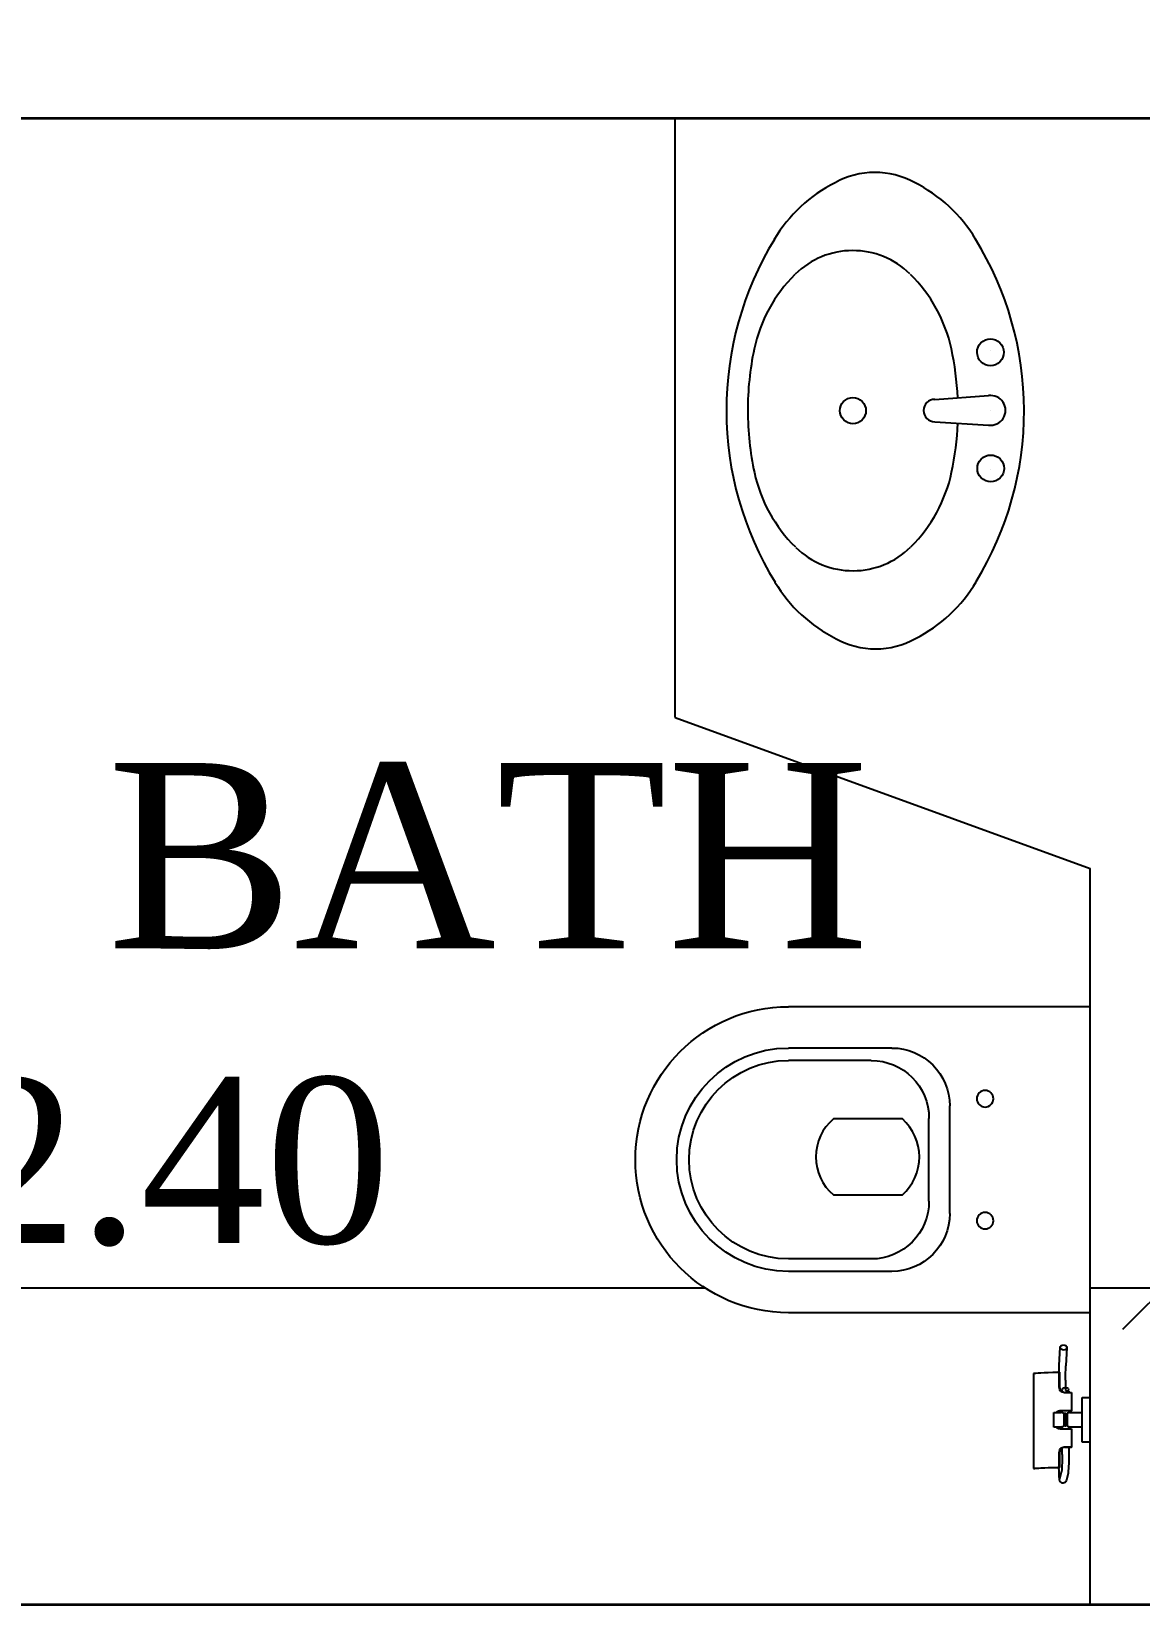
# Model space of a CAD drawing. Header units: metres. Extents: x 503482 to 1007323, y 2781056 to 5562345.
# Drawn here: x 503499.097 to 503500.437, y 2781138.871 to 2781140.773 of the extents above; entities that cross this region are included whole.
import ezdxf

# ---------------------------------------------------------------- set-up
doc = ezdxf.new("R2010")
doc.units = ezdxf.units.M
doc.header["$LTSCALE"] = 10
doc.header["$MEASUREMENT"] = 0
doc.header["$PDMODE"] = 3
doc.layers.get('0').update_dxf_attribs({"linetype": 'CONTINUOUS'})
doc.layers.get('DEFPOINTS').update_dxf_attribs({"linetype": 'CONTINUOUS'})
for name, color, linetype, lineweight in [('01 wall', 4, 'CONTINUOUS', 35), ('01_WALLS', 7, 'CONTINUOUS', 25), ('TEXT', 254, 'CONTINUOUS', 13)]:
    doc.layers.add(name, color=color, linetype=linetype, lineweight=lineweight)
for name, color, linetype in [('FUR', 31, 'CONTINUOUS'), ('IDS_FIXT', 31, 'CONTINUOUS'), ('IDT_FIXT', 31, 'CONTINUOUS')]:
    doc.layers.add(name, color=color, linetype=linetype)
doc.styles.add('AREAL', font='times.ttf')
doc.styles.add('PLAN-D$0$STANDARD', font='txt')
doc.dimstyles.new('bdc-1-100-A', dxfattribs={"dimtxt": 0.2, "dimasz": 0.1, "dimexe": 0, "dimexo": 0, "dimgap": 0.05, "dimtad": 1, "dimzin": 7, "dimdsep": 46, "dimtxsty": 'AREAL', "dimblk": 'OBLIQUE', "dimcen": 0.001, "dimdle": 0.1, "dimse1": 1, "dimse2": 1, "dimclrd": 15, "dimclre": 8, "dimclrt": 3, "dimadec": 0, "dimazin": 0, "dimtfac": 1, "dimtix": 1, "dimtmove": 2, "dimatfit": 3, "dimldrblk": 'OBLIQUE', "dimfxl": 0.1, "dimtolj": 1, "dimtzin": 0, "dimlwe": 5, "dimarcsym": 0})

# ---------------------------------------------------------------- blocks, each defined once
blk = doc.blocks.new('_Oblique')
at = {"color": 0, "linetype": 'ByBlock', "lineweight": -2}
blk.add_line((-0.5, -0.5), (0.5, 0.5), dxfattribs=at)
blk = doc.blocks.new('*D912')
at = {"layer": '01_WALLS', "color": 15, "linetype": 'Continuous', "lineweight": -2, "ltscale": 0.04, "transparency": 16777216}
for p, q in [((503495.8667, 2781142.1988), (503497.1026, 2781142.1988)), ((503500.5667, 2781142.1988), (503497.7042, 2781142.1988))]:
    blk.add_line(p, q, dxfattribs=at)
at = {"layer": 'DEFPOINTS', "color": 0, "ltscale": 0.04, "transparency": 16777216}
for p in [(503500.4667, 2781142.1988), (503495.9667, 2781140.6346), (503500.4667, 2781140.6346)]:
    blk.add_point(p, dxfattribs=at)
at = {"layer": '01_WALLS', "color": 15, "lineweight": -2, "ltscale": 0.04, "transparency": 16777216, "xscale": 0.1, "yscale": 0.1, "zscale": 0.1, "rotation": 180}
blk.add_blockref('_Oblique', (503495.9667, 2781142.1988), dxfattribs=at)
at = {"layer": '01_WALLS', "color": 15, "lineweight": -2, "ltscale": 0.04, "transparency": 16777216, "xscale": 0.1, "yscale": 0.1, "zscale": 0.1}
blk.add_blockref('_Oblique', (503500.4667, 2781142.1988), dxfattribs=at)
at = {"layer": '01_WALLS', "color": 3, "lineweight": 5, "ltscale": 0.04, "transparency": 16777216, "insert": (503497.4034, 2781142.1988), "char_height": 0.2, "attachment_point": 5, "style": 'AREAL'}
blk.add_mtext('\\A1;4.50', dxfattribs=at)
blk = doc.blocks.new('*D926')
at = {"layer": '01_WALLS', "color": 15, "linetype": 'Continuous', "lineweight": -2, "ltscale": 0.04, "transparency": 16777216}
blk.add_line((503497.9667, 2781139.2542), (503500.5667, 2781139.2542), dxfattribs=at)
at = {"layer": 'DEFPOINTS', "color": 0, "ltscale": 0.04, "transparency": 16777216}
for p in [(503500.4667, 2781139.2542), (503498.0667, 2781138.8715), (503500.4667, 2781138.8715)]:
    blk.add_point(p, dxfattribs=at)
at = {"layer": '01_WALLS', "color": 15, "lineweight": -2, "ltscale": 0.04, "transparency": 16777216, "xscale": 0.1, "yscale": 0.1, "zscale": 0.1, "rotation": 180}
blk.add_blockref('_Oblique', (503498.0667, 2781139.2542), dxfattribs=at)
at = {"layer": '01_WALLS', "color": 15, "lineweight": -2, "ltscale": 0.04, "transparency": 16777216, "xscale": 0.1, "yscale": 0.1, "zscale": 0.1}
blk.add_blockref('_Oblique', (503500.4667, 2781139.2542), dxfattribs=at)
at = {"layer": '01_WALLS', "color": 3, "lineweight": 5, "ltscale": 0.04, "transparency": 16777216, "insert": (503499.2667, 2781139.4062), "char_height": 0.2, "attachment_point": 5, "style": 'AREAL'}
blk.add_mtext('\\A1;2.40', dxfattribs=at)
blk = doc.blocks.new('HGRT')
at = {"layer": 'IDT_FIXT'}
for p, q in [((-3.499, 8.136), (-3.499, 8.136)), ((-0.649, 4.835), (-0.855, 8.014)), ((0.016, 8.129), (0.016, 8.129)), ((0.669, 4.832), (0.887, 8.01)), ((3.531, 8.121), (3.531, 8.121))]:
    blk.add_line(p, q, dxfattribs=at)
for centre, major_axis, start_param, end_param in [((-0.019, -9.227), (-13.67, 13.67), -0.787417, -0.237282), ((-0.019, -9.227), (13.67, 13.67), 0.233245, 0.783379), ((-3.411, 8.135), (-0.559, 0.559), 1.568777398438714, 7.851962705618299), ((0.016, 8.129), (0.621, 0.621), 5.362632, 8.770497), ((3.444, 8.122), (0.559, 0.559), 3.139574, 9.422759), ((-5.602, -0.271), (6.214, 6.214), 1.322319, 1.889213), ((5.601, -0.293), (-6.214, 6.214), 4.389934, 4.956829), ((-1.794, -2.764), (-6.214, 6.214), -0.574325, 0.003735), ((-0.023, -11.371), (-12.428, 12.428), -0.744765, -0.578386), ((-0.023, -11.371), (12.428, 12.428), 0.574348, 0.740727), ((1.783, -2.771), (-6.214, 6.214), 4.704616, 5.282676), ((0.01, 4.833), (0.466, 0.466), 2.354176, 5.495768), ((-9.224, 1.337), (3.418, 3.418), 1.848774, 2.354176), ((-4.614, 0.009), (-3.418, 3.418), 0.008258, 0.783379), ((4.614, -0.009), (-3.418, 3.418), 3.924972, 4.700093), ((9.23, 1.3), (3.418, 3.418), 5.495768, 6.001171), ((-9.224, 1.337), (3.418, 3.418), 2.354174, 2.859578), ((9.23, 1.3), (3.418, 3.418), 4.990366, 5.495768), ((-4.614, 0.009), (-3.418, 3.418), 0.783379, 1.558501), ((0, 0), (-0.544, 0.544), 1.568777398434258, 7.851962705613843), ((4.614, -0.009), (3.418, 3.418), 4.720647, 5.495768), ((-5.595, 2.93), (6.214, 6.214), 2.819138, 3.386033), ((5.607, 2.907), (-6.214, 6.214), 2.893116, 3.460011), ((-1.783, 2.771), (-6.214, 6.214), 1.563023, 2.141083), ((1.794, 2.764), (-6.214, 6.214), 2.567268, 3.145326), ((0.024, 11.863), (13.67, 13.67), 3.374837, 3.924972), ((0.024, 11.863), (-13.67, 13.67), 2.354176, 2.90431), ((0.023, 11.371), (-12.428, 12.428), 2.145144, 2.354176), ((0.023, 11.371), (12.428, 12.428), 3.924972, 4.134003)]:
    blk.add_ellipse(centre, major_axis=major_axis, ratio=1, start_param=start_param, end_param=end_param, dxfattribs=at)
at = {"layer": 'IDT_FIXT', "style": 'PLAN-D$0$STANDARD', "oblique": 0, "width": 1, "flags": 9}
for tag, p in [('PLATE', (0.021, 10.325)), ('PRODNAME', (0.021, 10.324)), ('PRODCLASS', (0.021, 10.323)), ('MATERIAL', (0.021, 10.321)), ('KPG', (0.021, 10.32)), ('RIPG', (0.021, 10.318)), ('USER1', (0.021, 10.317)), ('USER2', (0.021, 10.315)), ('USER3', (0.021, 10.314))]:
    blk.add_attdef(tag, p, '', height=0.000879, rotation=359.88432, dxfattribs=at)
blk = doc.blocks.new('A$C2DCC5874')
blk.add_wipeout([(0, 185), (0, 550), (370, 550), (370, 185), (369.9, 180.6), (369.9, 178.1), (369.6, 173.1), (369.4, 170.1), (369.1, 166.6), (368.7, 163.1), (368.4, 160.6), (368, 158.1), (367.5, 154.6), (366.9, 151.2), (366.4, 148.7), (365.8, 145.6), (365.2, 143.2), (364.5, 140.2), (363.8, 137.5), (362.9, 134.1), (361.4, 129.2), (360.2, 125.6), (358.6, 121.2), (356.6, 116), (354.3, 110.4), (351.6, 104.7), (349.3, 99.9), (346.4, 94.6), (343.7, 90), (341, 85.6), (337.9, 80.9), (335.2, 77), (331.4, 71.9), (328.4, 68.1), (324.8, 63.8), (321.4, 60), (318.2, 56.7), (314.8, 53.1), (311.1, 49.7), (308.5, 47.3), (306.2, 45.2), (303.2, 42.7), (301.5, 41.3), (299.9, 40), (297.7, 38.3), (295.4, 36.5), (292.8, 34.6), (291, 33.4), (288, 31.3), (285, 29.3), (281.7, 27.3), (278.8, 25.6), (276.1, 24), (272.8, 22.2), (269.4, 20.4), (265.4, 18.4), (262.2, 16.9), (259, 15.4), (255.4, 13.9), (251.7, 12.4), (246.4, 10.5), (240.5, 8.5), (236.3, 7.3), (231.1, 5.8), (227.8, 5), (223.2, 4), (218.3, 3), (213.9, 2.3), (210.9, 1.8), (207.3, 1.3), (202.4, 0.8), (198.3, 0.5), (194.8, 0.3), (191.8, 0.1), (187.8, 0), (185, 0), (181.8, 0), (177.8, 0.1), (174.3, 0.3), (169.9, 0.6), (164.4, 1.2), (160.4, 1.6), (155.9, 2.3), (150.9, 3.2), (146.4, 4.1), (142.3, 5), (134.8, 6.9), (128.9, 8.7), (122, 11.1), (114.2, 14.1), (109, 16.4), (103.1, 19.1), (98.1, 21.7), (91.3, 25.5), (85.5, 29.1), (81.8, 31.5), (76.4, 35.2), (72.5, 38.1), (66.6, 42.9), (61.5, 47.2), (57.1, 51.3), (52.3, 56.1), (47.1, 61.7), (45.1, 63.9), (42, 67.7), (39.1, 71.3), (36.7, 74.4), (34, 78.2), (31.1, 82.3), (28.9, 85.7), (25.3, 91.6), (19.9, 101.6), (16.2, 109.3), (13.1, 116.7), (10.4, 123.8), (7.6, 132.6), (5, 142.2), (2.7, 153.7), (1.2, 164), (0.5, 171.1), (0.1, 177.6), (0, 181.1)]).dxf.layer = 'IDS_FIXT'
at = {"color": 250}
blk.add_lwpolyline([(142.5, 322.8, -0.447873), (234.3, 322.8), (234.3, 239.5, -0.464457), (142.5, 239.5)], format="xyb", close=True, dxfattribs=at)
for centre in [(111.3, 422.8), (258.7, 422.8)]:
    blk.add_circle(centre, 10, dxfattribs=at)
at = {"layer": 'IDS_FIXT'}
for p, q in [((0, 550), (0, 185)), ((0, 550), (370, 550)), ((370, 550), (370, 185)), ((120, 380), (250, 380)), ((135, 355), (235, 355)), ((50, 310), (50, 185)), ((320, 310), (320, 185)), ((65, 285), (65, 185)), ((305, 285), (305, 185))]:
    blk.add_line(p, q, dxfattribs=at)
for centre, radius, start, end in [((120, 310), 70, 90, 180), ((250, 310), 70, 0, 90), ((135, 285), 70, 90, 180), ((235, 285), 70, 0, 90), ((185, 185), 185, 180, 0), ((185, 185), 135, 180, 0), ((185, 185), 120, 180, 0)]:
    blk.add_arc(centre, radius, start, end, dxfattribs=at)
blk = doc.blocks.new('A$C544C7C26')
for p, q in [((41.6, 130.3), (95.6, 130.3)), ((41.6, 130.3), (41.6, 120.3)), ((41.6, 120.3), (95.6, 120.3)), ((59.6, 120.3), (59.6, 105.3)), ((77.6, 105.3), (77.6, 120.3)), ((95.6, 120.3), (95.6, 130.3)), ((4, 103.4), (-4.4, 101.4)), ((-2.6, 93.6), (5.8, 95.6)), ((35.8, 104.3), (26.8, 104.3)), ((26.8, 96.3), (35.1, 96.3)), ((57.7, 107.8), (35.7, 107.8)), ((60.2, 104.3), (57.8, 104.3)), ((57.8, 96.3), (60.2, 96.3)), ((59.6, 95.3), (59.6, 86.3)), ((76.5, 102.3), (61, 102.3)), ((76.5, 98.3), (61, 98.3)), ((76.3, 101.3), (61.2, 101.3)), ((76.3, 99.3), (61.2, 99.3)), ((79.8, 104.3), (77.2, 104.3)), ((77.2, 96.3), (79.8, 96.3)), ((77.6, 86.3), (77.6, 95.3)), ((101.7, 107.8), (79.7, 107.8)), ((103.8, 104.3), (101.8, 104.3)), ((102.5, 96.3), (103.8, 96.3)), ((116.7, 100.4), (103.9, 100.4)), ((155.9, 102), (134, 100.8)), ((11.2, 93.5), (27.7, 93.5)), ((11.2, 92.6), (11.2, 93.5)), ((11.2, 91.9), (11.2, 93.5)), ((11.2, 92.6), (27.7, 92.6)), ((11.2, 91.1), (11.2, 92.6)), ((33.6, 94.9), (33.7, 94)), ((57.8, 94), (57.7, 92.6)), ((57.9, 92.4), (59.6, 92.4)), ((59.6, 86.3), (77.6, 86.3)), ((77.6, 92.4), (79.5, 92.4)), ((79.7, 93.5), (79.8, 94.9)), ((79.7, 92.6), (79.8, 94)), ((79.7, 93), (79.7, 94)), ((79.7, 94), (79.7, 94)), ((103.9, 94.9), (103.9, 94)), ((109.7, 93.5), (126.2, 93.5)), ((109.7, 92.6), (126.2, 92.6)), ((126.2, 92.6), (126.2, 93.5)), ((126.2, 92.6), (126.2, 91.1)), ((134.4, 92.8), (156.4, 94)), ((9.8, 62.5), (9.8, 62.7)), ((9.8, 61.5), (9.8, 62.5)), ((9.8, 61.5), (9.8, 61.7)), ((124.8, 61.5), (9.8, 61.5)), ((124.8, 61.7), (124.8, 61.5))]:
    blk.add_line(p, q)
for centre, radius, start, end in [((-3.8, 97.3), 4.18, 99.5044, 179.4884), ((22, -62), 166.4, 88.3507, 96.2301), ((23.5, -116.7), 213, 89.0902, 94.7544), ((31.3, 98.8), 4.56, 301.6395, 3.6668), ((30.4, 98.4), 5.46, 306.8406, 4.7422), ((46.7, 98.5), 14.6, 27.8565, 27.8613), ((50.1, 99.3), 11.3, 15.457, 32.1791), ((50, 101.4), 11.4, 327.9137, 344.4503), ((47, 102), 14.3, 331.9817, 331.9863), ((46.7, 98.5), 14.6, 23.538, 27.7347), ((47, 102), 14.3, 332.2266, 336.3825), ((53.9, 100.3), 7.38, 352.2125, 7.7875), ((55.3, 100.1), 7.21, 9.2832, 17.4607), ((55.3, 100.5), 7.21, 342.5393, 350.7168), ((82.5, 100.1), 7.52, 163.244, 171.0688), ((82.5, 100.5), 7.52, 188.9312, 196.756), ((83.9, 100.3), 7.73, 172.5666, 187.4334), ((90.6, 98.5), 14.6, 152.1438, 164.7878), ((90.3, 102), 14.3, 195.0556, 208.0134), ((106.3, 98.7), 4.51, 182.691, 237.5266), ((118, 442), 341.6, 269.7845, 272.6774), ((118, 440.6), 348.2, 271.35, 272.6959)]:
    blk.add_arc(centre, radius, start, end)
for centre, major_axis, ratio, start_param, end_param in [((35.7, 100.3), (0, -7.5), 0.015363, 1.375845, 4.149853), ((35.7, 100.3), (0, -6.5), 0.015363, 1.375845, 4.049515), ((57.7, 100.3), (0, -7.5), 0.015363, 0.580875, 3.141593), ((79.7, 100.3), (0, -7.5), 0.015363, 0.580875, 4.149853), ((79.7, 100.3), (0, -6.5), 0.015363, 0.580875, 4.049515), ((79.7, 100.3), (0, -7.5), 0.015363, -1.00826, -0.214095), ((79.7, 100.3), (0, -6.5), 0.015363, -0.907923, -0.214095), ((101.7, 100.3), (0, -7.5), 0.015363, 1.375845, 3.141593), ((103.8, 100.3), (0, -4), 0.015363, 1.615364, 3.141593), ((103.8, 100.3), (0, 4), 1, 3.141593, 5.951438), ((156.1, 98), (0.22, -3.99), 0.777677, 1.499877, 4.641469), ((156.1, 98), (-0.22, 3.99), 0.777677, 1.499877, 4.641469), ((9.7, 242.4), (0, -180), 0.015363, 0.057276, 0.580875), ((9.7, 242.4), (0, -181), 0.015363, 0.057276, 0.580875), ((27.8, 97.9), (-8, -0.08), 0.548691, 1.55242, 2.378798), ((27.8, 97), (-8, -0.08), 0.548691, 1.55242, 2.378798), ((68.7, 93.5), (11, 0.1), 0.548691, 3.19458, 3.379915), ((68.7, 92.6), (11, 0.1), 0.548691, 3.123216, 3.379915), ((68.7, 93.5), (11, 0.1), 0.548691, 6.00811, 6.264809), ((68.7, 92.6), (11, 0.1), 0.548691, 6.00811, 6.264809), ((109.8, 97.9), (-8, -0.08), 0.548691, 0.726041, 1.55242), ((109.8, 97), (-8, -0.08), 0.548691, 0.726041, 1.55242), ((124.7, 242.4), (0, -181), 0.015363, 0.057276, 0.580875)]:
    blk.add_ellipse(centre, major_axis=major_axis, ratio=ratio, start_param=start_param, end_param=end_param)
for points, knots in [([(-7.9, 97.4), (-7.9, 97.3), (-7.9, 97.2), (-7.9, 96.9), (-7.8, 96.5), (-7.7, 96), (-7.6, 95.7), (-7.4, 95.3), (-7.2, 95), (-6.9, 94.7), (-6.7, 94.4), (-6.4, 94.2), (-6.2, 94), (-5.9, 93.8), (-5.7, 93.7), (-5.4, 93.6), (-5.2, 93.5), (-5, 93.4), (-4.8, 93.4), (-4.5, 93.3), (-4.3, 93.2), (-3.9, 93.2), (-3.4, 93.1), (-2.9, 93), (-2.4, 93), (-1.8, 92.9), (-1.2, 92.9), (-0.6, 92.8), (0, 92.8), (0.7, 92.7), (1.4, 92.7), (2.2, 92.7), (2.9, 92.6), (3.7, 92.6), (4.6, 92.6), (5.4, 92.6), (6.3, 92.5), (7.2, 92.5), (8.2, 92.5), (9.1, 92.5), (10.1, 92.4), (10.8, 92.4), (11.2, 92.4), (11.2, 92.4)], [0, 0, 0, 0, 0.000694, 0.0127941, 0.024624, 0.036207, 0.04756, 0.0586902, 0.0695963, 0.0802666, 0.0906802, 0.1008212, 0.1107092, 0.1204385, 0.1301992, 0.1401994, 0.1507625, 0.1623201, 0.1754435, 0.1909665, 0.2102986, 0.236432, 0.2783288, 0.3098888, 0.3395912, 0.3709938, 0.4011324, 0.4305309, 0.4594682, 0.4880961, 0.5165057, 0.5447558, 0.5728858, 0.6009236, 0.6288891, 0.6567973, 0.6846593, 0.7124841, 0.7402783, 0.7680474, 0.795796, 0.8235277, 0.8258499, 0.8258499, 0.8258499, 0.8258499]), ([(101.8, 98.9), (101.8, 98.3), (101.9, 97.8), (102, 97.1), (102, 96.8), (102.2, 96.4), (102.2, 96.2), (102.5, 95.6), (102.7, 95.2), (103.1, 94.7), (103.2, 94.6), (103.5, 94.3), (103.7, 94.2), (103.9, 94)], [0, 0, 0, 0, 0.25, 0.25, 0.375, 0.375, 0.5, 0.5, 0.75, 0.75, 0.875, 0.875, 1, 1, 1, 1]), ([(58.1, 91.9), (58.3, 91.3), (58.8, 90.7), (59.5, 90.1), (59.6, 90.1), (59.6, 90)], [0, 0, 0, 0, 0.125, 0.125, 0.1337897, 0.1337897, 0.1337897, 0.1337897]), ([(58.1, 91.1), (58.4, 90.4), (58.8, 89.8), (59.5, 89.3), (59.6, 89.2), (59.6, 89.2)], [0, 0, 0, 0, 0.125, 0.125, 0.1335937, 0.1335937, 0.1335937, 0.1335937])]:
    blk.add_open_spline(points, degree=3, knots=knots)
for points in [[(77.7, 90), (78.4, 90.6), (79, 91.2), (79.3, 91.9)], [(77.7, 89.2), (78.4, 89.7), (79, 90.4), (79.3, 91.1)]]:
    blk.add_open_spline(points, degree=3)

msp = doc.modelspace()

# ---------------------------------------------------------------- linework, layer by layer
at = {"layer": '01 wall'}
for p, q in [((503498.0667, 2781140.6681), (503500.4667, 2781140.6681)), ((503498.0667, 2781138.8715), (503500.4667, 2781138.8715))]:
    msp.add_line(p, q, dxfattribs=at)
at = {"layer": 'FUR'}
for p, q in [((503499.8753, 2781139.9438), (503499.8753, 2781140.6681)), ((503499.8753, 2781139.9438), (503500.3773, 2781139.7613)), ((503500.3773, 2781138.8715), (503500.3773, 2781139.7613))]:
    msp.add_line(p, q, dxfattribs=at)

# ---------------------------------------------------------------- block references
at = {"layer": 'IDS_FIXT', "xscale": 0.02048328371458469, "yscale": 0.02048328371458469, "zscale": 0.02048328371458469, "rotation": 270.2313545966735}
msp.add_blockref('HGRT', (503500.0903, 2781140.3147), dxfattribs=at)
at = {"layer": 'IDS_FIXT', "extrusion": (0, 0, -1), "xscale": 0.0009999999996536646, "yscale": 0.0009999999996536646, "zscale": -0.0009999999996536646, "rotation": 90.00000000000001}
msp.add_blockref('A$C544C7C26', (-503500.247, 2781139.0261), dxfattribs=at)

# ---------------------------------------------------------------- texts
at = {"layer": 'TEXT', "color": 1, "lineweight": 25, "style": 'AREAL'}
msp.add_text('BATH', height=0.224, dxfattribs=at).set_placement((503499.1889, 2781139.6647))

# ---------------------------------------------------------------- dimensions: what is measured, and where the dimension line sits
at = {"layer": '01_WALLS', "lineweight": 5, "ltscale": 0.04}
dim = msp.add_linear_dim(base=(503500.4667, 2781142.1988), p1=(503495.9667, 2781140.6346), p2=(503500.4667, 2781140.6346), dimstyle='bdc-1-100-A', override={"dimfxl": 0.125, "dimfxlon": 1, "dimarcsym": 1}, dxfattribs=at)
dim.commit()
dim.dimension.update_dxf_attribs({"geometry": '*D912', "text_midpoint": (503497.4034, 2781142.1988), "dimtype": 160})
dim = msp.add_linear_dim(base=(503500.4667, 2781139.2542), p1=(503498.0667, 2781138.8715), p2=(503500.4667, 2781138.8715), dimstyle='bdc-1-100-A', override={"dimfxl": 0.125, "dimfxlon": 1, "dimarcsym": 1}, dxfattribs=at)
dim.commit()
dim.dimension.update_dxf_attribs({"geometry": '*D926', "text_midpoint": (503499.2667, 2781139.4062)})

# ---------------------------------------------------------------- next in the draw order: block references
at = {"layer": 'IDS_FIXT', "xscale": -0.0009999999996536646, "yscale": 0.0009999999996536646, "zscale": 0.0009999999996536646, "rotation": 270}
msp.add_blockref('A$C2DCC5874', (503499.8273, 2781139.2242), dxfattribs=at)

doc.saveas('drawing.dxf')
